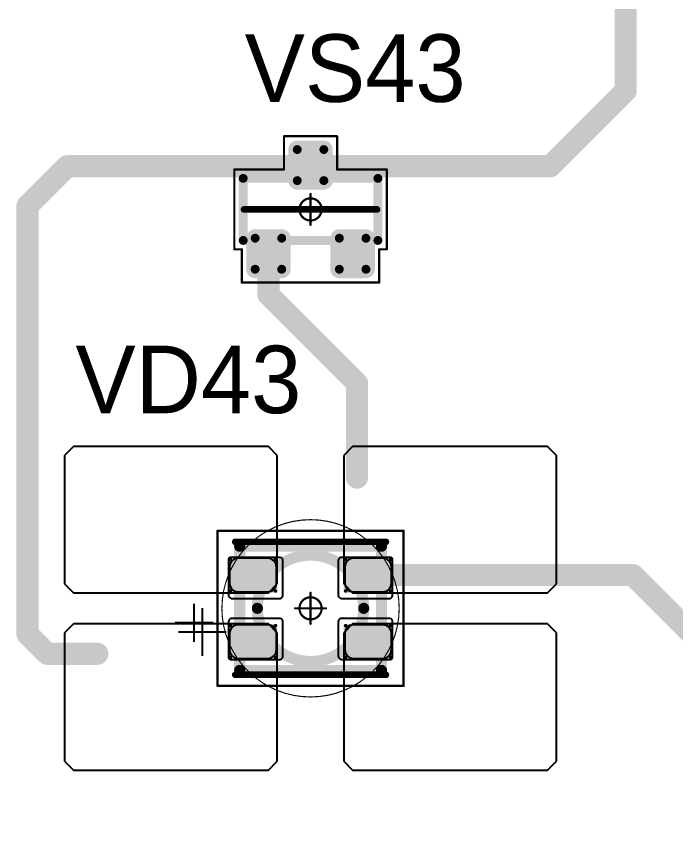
# Model space of a CAD drawing. Header units: millimetres. Extents: x 0 to 400, y 0 to 511.
# Drawn here: x 73.36 to 88.24, y 276.35 to 294.85 of the extents above; entities that cross this region are included whole.
import ezdxf

# ---------------------------------------------------------------- set-up
doc = ezdxf.new("R2010")
doc.units = ezdxf.units.MM
for name, color, linetype in [('Mechanical13', 56, 'Continuous'), ('Mechanical15', 56, 'Continuous'), ('Mechanical2', 216, 'Continuous'), ('TopLayer', 1, 'Continuous'), ('TopOverlay', 2, 'Continuous'), ('TopPaste', 8, 'Continuous'), ('TopSolder', 216, 'Continuous')]:
    doc.layers.add(name, color=color, linetype=linetype)

# ---------------------------------------------------------------- blocks, each defined once
blk = doc.blocks.new('SOT23_554')
at = {"layer": 'Mechanical13', "const_width": 0.2}
for points in [[(-0.7, 1.52), (0.7, 1.52)], [(-0.7, 1.52), (-0.7, -1.52)], [(0.7, 1.52), (0.7, -1.52)], [(-0.7, -1.52), (0.7, -1.52)]]:
    blk.add_lwpolyline(points, dxfattribs=at)
at = {"layer": 'Mechanical13', "const_width": 0.1}
for points in [[(-0.75, 1.52, 1), (-0.65, 1.52, 1)], [(-0.75, 1.52, 1), (-0.65, 1.52, 1)], [(0.65, 1.52, 1), (0.75, 1.52, 1)], [(0.65, 1.52, 1), (0.75, 1.52, 1)], [(-0.75, -1.52, 1), (-0.65, -1.52, 1)], [(-0.75, -1.52, 1), (-0.65, -1.52, 1)], [(0.65, -1.52, 1), (0.75, -1.52, 1)], [(0.65, -1.52, 1), (0.75, -1.52, 1)]]:
    blk.add_lwpolyline(points, format="xyb", close=True, dxfattribs=at)
at = {"layer": 'Mechanical15', "const_width": 0.05}
for points in [[(-0.9, 1.72), (-0.9, 1.55)], [(-0.9, 1.72), (0.9, 1.72)], [(0.9, 1.72), (0.9, 0.6)], [(-1.65, 1.55), (-1.65, -1.55)], [(-1.65, 1.55), (-0.9, 1.55)], [(0.9, 0.6), (1.65, 0.6)], [(1.65, 0.6), (1.65, -0.6)], [(0, 0.35), (0, -0.35)], [(-0.35, 0), (0.35, 0)], [(0.9, -0.6), (1.65, -0.6)], [(0.9, -0.6), (0.9, -1.72)], [(-1.65, -1.55), (-0.9, -1.55)], [(-0.9, -1.55), (-0.9, -1.72)], [(-0.9, -1.72), (0.9, -1.72)]]:
    blk.add_lwpolyline(points, dxfattribs=at)
at = {"layer": 'Mechanical15'}
for points, const_width in [([(-0.913, 1.72, 1), (-0.888, 1.72, 1)], 0.025), ([(-0.913, 1.72, 1), (-0.888, 1.72, 1)], 0.025), ([(0.888, 1.72, 1), (0.913, 1.72, 1)], 0.025), ([(0.888, 1.72, 1), (0.913, 1.72, 1)], 0.025), ([(-1.662, 1.55, 1), (-1.637, 1.55, 1)], 0.025), ([(-1.662, 1.55, 1), (-1.637, 1.55, 1)], 0.025), ([(-0.913, 1.55, 1), (-0.888, 1.55, 1)], 0.025), ([(-0.913, 1.55, 1), (-0.888, 1.55, 1)], 0.025), ([(0.888, 0.6, 1), (0.913, 0.6, 1)], 0.025), ([(0.888, 0.6, 1), (0.913, 0.6, 1)], 0.025), ([(1.637, 0.6, 1), (1.662, 0.6, 1)], 0.025), ([(1.637, 0.6, 1), (1.662, 0.6, 1)], 0.025), ([(-0.012, 0.35, 1), (0.012, 0.35, 1)], 0.025), ([(0.25, 0, 1), (-0.25, 0, 1)], 0.05), ([(-0.362, 0, 1), (-0.337, 0, 1)], 0.025), ([(-0.262, 0, 1), (-0.238, 0, 1)], 0.025), ([(0.238, 0, 1), (0.262, 0, 1)], 0.025), ([(0.337, 0, 1), (0.362, 0, 1)], 0.025), ([(-0.012, -0.35, 1), (0.012, -0.35, 1)], 0.025), ([(0.888, -0.6, 1), (0.913, -0.6, 1)], 0.025), ([(0.888, -0.6, 1), (0.913, -0.6, 1)], 0.025), ([(1.637, -0.6, 1), (1.662, -0.6, 1)], 0.025), ([(1.637, -0.6, 1), (1.662, -0.6, 1)], 0.025), ([(-1.662, -1.55, 1), (-1.637, -1.55, 1)], 0.025), ([(-1.662, -1.55, 1), (-1.637, -1.55, 1)], 0.025), ([(-0.913, -1.55, 1), (-0.888, -1.55, 1)], 0.025), ([(-0.913, -1.55, 1), (-0.888, -1.55, 1)], 0.025), ([(-0.913, -1.72, 1), (-0.888, -1.72, 1)], 0.025), ([(-0.913, -1.72, 1), (-0.888, -1.72, 1)], 0.025), ([(0.888, -1.72, 1), (0.913, -1.72, 1)], 0.025), ([(0.888, -1.72, 1), (0.913, -1.72, 1)], 0.025)]:
    blk.add_lwpolyline(points, format="xyb", close=True, dxfattribs=dict(at, const_width=const_width))
at = {"layer": 'TopLayer', "const_width": 0.1}
for points in [[(-1.4, 1.25, 1), (-1.3, 1.25, 1)], [(-0.7, 1.25, 1), (-0.6, 1.25, 1)], [(-1.4, 0.65, 1), (-1.3, 0.65, 1)], [(-0.7, 0.65, 1), (-0.6, 0.65, 1)], [(0.6, 0.3, 1), (0.7, 0.3, 1)], [(1.3, 0.3, 1), (1.4, 0.3, 1)], [(0.6, -0.3, 1), (0.7, -0.3, 1)], [(1.3, -0.3, 1), (1.4, -0.3, 1)], [(-1.4, -0.65, 1), (-1.3, -0.65, 1)], [(-0.7, -0.65, 1), (-0.6, -0.65, 1)], [(-1.4, -1.25, 1), (-1.3, -1.25, 1)], [(-0.7, -1.25, 1), (-0.6, -1.25, 1)]]:
    blk.add_lwpolyline(points, format="xyb", close=True, dxfattribs=at)
at = {"layer": 'TopLayer'}
for points in [[(-1.35, 1.35), (-1.35, 0.55), (-0.65, 1.35), (-0.65, 0.55)], [(-1.45, 1.25), (-1.45, 0.65), (-0.55, 1.25), (-0.55, 0.65)], [(0.65, 0.4), (0.65, -0.4), (1.35, 0.4), (1.35, -0.4)], [(0.55, 0.3), (0.55, -0.3), (1.45, 0.3), (1.45, -0.3)], [(-1.35, -0.55), (-1.35, -1.35), (-0.65, -0.55), (-0.65, -1.35)], [(-1.45, -0.65), (-1.45, -1.25), (-0.55, -0.65), (-0.55, -1.25)]]:
    blk.add_solid(points, dxfattribs=at)
at = {"layer": 'TopOverlay', "const_width": 0.15}
blk.add_lwpolyline([(0, 1.5), (0, -1.5)], dxfattribs=at)
at = {"layer": 'TopOverlay', "const_width": 0.075}
for points in [[(-0.038, 1.5, 1), (0.038, 1.5, 1)], [(-0.038, -1.5, 1), (0.038, -1.5, 1)]]:
    blk.add_lwpolyline(points, format="xyb", close=True, dxfattribs=at)
at = {"layer": 'TopPaste', "const_width": 0.075}
for points in [[(-1.387, 1.25, 1), (-1.313, 1.25, 1)], [(-0.687, 1.25, 1), (-0.613, 1.25, 1)], [(-1.387, 0.65, 1), (-1.313, 0.65, 1)], [(-0.687, 0.65, 1), (-0.613, 0.65, 1)], [(0.613, 0.3, 1), (0.687, 0.3, 1)], [(1.313, 0.3, 1), (1.387, 0.3, 1)], [(0.613, -0.3, 1), (0.687, -0.3, 1)], [(1.313, -0.3, 1), (1.387, -0.3, 1)], [(-1.387, -0.65, 1), (-1.313, -0.65, 1)], [(-0.687, -0.65, 1), (-0.613, -0.65, 1)], [(-1.387, -1.25, 1), (-1.313, -1.25, 1)], [(-0.687, -1.25, 1), (-0.613, -1.25, 1)]]:
    blk.add_lwpolyline(points, format="xyb", close=True, dxfattribs=at)
at = {"layer": 'TopPaste'}
for points in [[(-1.35, 1.325), (-1.35, 0.575), (-0.65, 1.325), (-0.65, 0.575)], [(-1.425, 1.25), (-1.425, 0.65), (-0.575, 1.25), (-0.575, 0.65)], [(0.65, 0.375), (0.65, -0.375), (1.35, 0.375), (1.35, -0.375)], [(0.575, 0.3), (0.575, -0.3), (1.425, 0.3), (1.425, -0.3)], [(-1.425, -0.65), (-1.425, -1.25), (-0.575, -0.65), (-0.575, -1.25)], [(-1.35, -0.575), (-1.35, -1.325), (-0.65, -0.575), (-0.65, -1.325)]]:
    blk.add_solid(points, dxfattribs=at)
at = {"layer": 'TopSolder', "const_width": 0.202}
for points in [[(-1.451, 1.25, 1), (-1.249, 1.25, 1)], [(-0.751, 1.25, 1), (-0.549, 1.25, 1)], [(-1.451, 0.65, 1), (-1.249, 0.65, 1)], [(-0.751, 0.65, 1), (-0.549, 0.65, 1)], [(0.549, 0.3, 1), (0.751, 0.3, 1)], [(1.249, 0.3, 1), (1.451, 0.3, 1)], [(0.549, -0.3, 1), (0.751, -0.3, 1)], [(1.249, -0.3, 1), (1.451, -0.3, 1)], [(-1.451, -0.65, 1), (-1.249, -0.65, 1)], [(-0.751, -0.65, 1), (-0.549, -0.65, 1)], [(-1.451, -1.25, 1), (-1.249, -1.25, 1)], [(-0.751, -1.25, 1), (-0.549, -1.25, 1)]]:
    blk.add_lwpolyline(points, format="xyb", close=True, dxfattribs=at)
at = {"layer": 'TopSolder'}
for points in [[(-1.35, 1.452), (-1.35, 0.448), (-0.65, 1.452), (-0.65, 0.448)], [(-1.552, 1.25), (-1.552, 0.65), (-0.448, 1.25), (-0.448, 0.65)], [(0.65, 0.502), (0.65, -0.502), (1.35, 0.502), (1.35, -0.502)], [(0.448, 0.3), (0.448, -0.3), (1.552, 0.3), (1.552, -0.3)], [(-1.35, -0.448), (-1.35, -1.452), (-0.65, -0.448), (-0.65, -1.452)], [(-1.552, -0.65), (-1.552, -1.25), (-0.448, -0.65), (-0.448, -1.25)]]:
    blk.add_solid(points, dxfattribs=at)
blk = doc.blocks.new('E65F_758')
at = {"layer": 'Mechanical13'}
for p, q in [((2.441, 1.071), (2.441, 0)), ((1.905, 0.536), (2.976, 0.536))]:
    blk.add_line(p, q, dxfattribs=at)
at = {"layer": 'Mechanical13', "const_width": 0.25}
for points in [[(-1.6, 1.4), (-1.6, -1.4)], [(1.6, 1.4), (-1.6, 1.4)], [(1.6, 1.4), (1.6, -1.4)], [(1.6, -1.4), (-1.6, -1.4)]]:
    blk.add_lwpolyline(points, dxfattribs=at)
at = {"layer": 'Mechanical13'}
for points, const_width in [([(-1.663, 1.4, 1), (-1.538, 1.4, 1)], 0.125), ([(-1.663, 1.4, 1), (-1.538, 1.4, 1)], 0.125), ([(1.537, 1.4, 1), (1.662, 1.4, 1)], 0.125), ([(1.537, 1.4, 1), (1.662, 1.4, 1)], 0.125), ([(1.2, 0, 1), (-1.2, 0, 1)], 0.25), ([(-1.263, 0, 1), (-1.138, 0, 1)], 0.125), ([(1.137, 0, 1), (1.262, 0, 1)], 0.125), ([(-1.663, -1.4, 1), (-1.538, -1.4, 1)], 0.125), ([(-1.663, -1.4, 1), (-1.538, -1.4, 1)], 0.125), ([(1.537, -1.4, 1), (1.662, -1.4, 1)], 0.125), ([(1.537, -1.4, 1), (1.662, -1.4, 1)], 0.125)]:
    blk.add_lwpolyline(points, format="xyb", close=True, dxfattribs=dict(at, const_width=const_width))
at = {"layer": 'Mechanical15', "const_width": 0.05}
for points in [[(2.1, 1.75), (-2.1, 1.75)], [(-2.1, 1.75), (-2.1, -1.75)], [(2.1, 1.75), (2.1, -1.75)], [(0, 0.35), (0, -0.35)], [(0, 0.35), (0, -0.35)], [(0.35, 0), (-0.35, 0)], [(0.35, 0), (-0.35, 0)], [(2.1, -1.75), (-2.1, -1.75)]]:
    blk.add_lwpolyline(points, dxfattribs=at)
at = {"layer": 'Mechanical15'}
for points, const_width in [([(-2.113, 1.75, 1), (-2.088, 1.75, 1)], 0.025), ([(-2.113, 1.75, 1), (-2.088, 1.75, 1)], 0.025), ([(2.087, 1.75, 1), (2.112, 1.75, 1)], 0.025), ([(2.087, 1.75, 1), (2.112, 1.75, 1)], 0.025), ([(-0.013, 0.35, 1), (0.012, 0.35, 1)], 0.025), ([(-0.013, 0.35, 1), (0.012, 0.35, 1)], 0.025), ([(0.25, 0, 1), (-0.25, 0, 1)], 0.05), ([(0.25, 0, 1), (-0.25, 0, 1)], 0.05), ([(-0.363, 0, 1), (-0.338, 0, 1)], 0.025), ([(-0.363, 0, 1), (-0.338, 0, 1)], 0.025), ([(-0.263, 0, 1), (-0.238, 0, 1)], 0.025), ([(-0.263, 0, 1), (-0.238, 0, 1)], 0.025), ([(0.237, 0, 1), (0.262, 0, 1)], 0.025), ([(0.237, 0, 1), (0.262, 0, 1)], 0.025), ([(0.337, 0, 1), (0.362, 0, 1)], 0.025), ([(0.337, 0, 1), (0.362, 0, 1)], 0.025), ([(-0.013, -0.35, 1), (0.012, -0.35, 1)], 0.025), ([(-0.013, -0.35, 1), (0.012, -0.35, 1)], 0.025), ([(-2.113, -1.75, 1), (-2.088, -1.75, 1)], 0.025), ([(-2.113, -1.75, 1), (-2.088, -1.75, 1)], 0.025), ([(2.087, -1.75, 1), (2.112, -1.75, 1)], 0.025), ([(2.087, -1.75, 1), (2.112, -1.75, 1)], 0.025)]:
    blk.add_lwpolyline(points, format="xyb", close=True, dxfattribs=dict(at, const_width=const_width))
at = {"layer": 'TopLayer'}
for p, q in [((-5.35, 3.65), (-5.55, 3.45)), ((-0.95, 3.65), (-5.35, 3.65)), ((-5.35, 3.65), (-5.35, 3.65)), ((-0.75, 3.45), (-0.95, 3.65)), ((0.95, 3.65), (0.75, 3.45)), ((5.35, 3.65), (0.95, 3.65)), ((0.95, 3.65), (0.95, 3.65)), ((5.55, 3.45), (5.35, 3.65)), ((-5.55, 3.45), (-5.55, 3.45)), ((-5.55, 3.45), (-5.55, 0.55)), ((-0.75, 0.55), (-0.75, 3.45)), ((0.75, 3.45), (0.75, 3.45)), ((0.75, 3.45), (0.75, 0.55)), ((5.55, 0.55), (5.55, 3.45)), ((-5.55, 0.55), (-5.35, 0.35)), ((-0.95, 0.35), (-0.75, 0.55)), ((0.75, 0.55), (0.95, 0.35)), ((5.35, 0.35), (5.55, 0.55)), ((-5.35, 0.35), (-0.95, 0.35)), ((0.95, 0.35), (5.35, 0.35)), ((-5.35, -0.35), (-5.55, -0.55)), ((-0.95, -0.35), (-5.35, -0.35)), ((-5.35, -0.35), (-5.35, -0.35)), ((-0.75, -0.55), (-0.95, -0.35)), ((0.95, -0.35), (0.75, -0.55)), ((5.35, -0.35), (0.95, -0.35)), ((0.95, -0.35), (0.95, -0.35)), ((5.55, -0.55), (5.35, -0.35)), ((-5.55, -0.55), (-5.55, -0.55)), ((-5.55, -0.55), (-5.55, -3.45)), ((-0.75, -3.45), (-0.75, -0.55)), ((0.75, -0.55), (0.75, -0.55)), ((0.75, -0.55), (0.75, -3.45)), ((5.55, -3.45), (5.55, -0.55)), ((-5.55, -3.45), (-5.35, -3.65)), ((-0.95, -3.65), (-0.75, -3.45)), ((0.75, -3.45), (0.95, -3.65)), ((5.35, -3.65), (5.55, -3.45)), ((-5.35, -3.65), (-0.95, -3.65)), ((0.95, -3.65), (5.35, -3.65))]:
    blk.add_line(p, q, dxfattribs=at)
at = {"layer": 'TopLayer', "const_width": 0.04}
for points in [[(-1.83, 1.11, 1), (-1.79, 1.11, 1)], [(-0.81, 1.11, 1), (-0.77, 1.11, 1)], [(0.77, 1.11, 1), (0.81, 1.11, 1)], [(1.79, 1.11, 1), (1.83, 1.11, 1)], [(-1.83, 0.39, 1), (-1.79, 0.39, 1)], [(-0.81, 0.39, 1), (-0.77, 0.39, 1)], [(0.77, 0.39, 1), (0.81, 0.39, 1)], [(1.79, 0.39, 1), (1.83, 0.39, 1)], [(-1.83, -0.39, 1), (-1.79, -0.39, 1)], [(-0.81, -0.39, 1), (-0.77, -0.39, 1)], [(0.77, -0.39, 1), (0.81, -0.39, 1)], [(1.79, -0.39, 1), (1.83, -0.39, 1)], [(-1.83, -1.11, 1), (-1.79, -1.11, 1)], [(-0.81, -1.11, 1), (-0.77, -1.11, 1)], [(0.77, -1.11, 1), (0.81, -1.11, 1)], [(1.79, -1.11, 1), (1.83, -1.11, 1)]]:
    blk.add_lwpolyline(points, format="xyb", close=True, dxfattribs=at)
at = {"layer": 'TopLayer'}
for points in [[(-1.81, 1.15), (-1.81, 0.35), (-0.79, 1.15), (-0.79, 0.35)], [(0.79, 1.15), (0.79, 0.35), (1.81, 1.15), (1.81, 0.35)], [(-1.85, 1.11), (-1.85, 0.39), (-0.75, 1.11), (-0.75, 0.39)], [(0.75, 1.11), (0.75, 0.39), (1.85, 1.11), (1.85, 0.39)], [(-1.81, -0.35), (-1.81, -1.15), (-0.79, -0.35), (-0.79, -1.15)], [(0.79, -0.35), (0.79, -1.15), (1.81, -0.35), (1.81, -1.15)], [(-1.85, -0.39), (-1.85, -1.11), (-0.75, -0.39), (-0.75, -1.11)], [(0.75, -0.39), (0.75, -1.11), (1.85, -0.39), (1.85, -1.11)]]:
    blk.add_solid(points, dxfattribs=at)
at = {"layer": 'TopOverlay'}
for p, q in [((2.628, 0.757), (2.628, -0.1)), ((2.2, 0.328), (3.057, 0.328))]:
    blk.add_line(p, q, dxfattribs=at)
at = {"layer": 'TopOverlay', "const_width": 0.15}
for points in [[(1.7, 1.5), (-1.7, 1.5)], [(1.7, -1.5), (-1.7, -1.5)]]:
    blk.add_lwpolyline(points, dxfattribs=at)
at = {"layer": 'TopOverlay', "const_width": 0.075}
for points in [[(-1.738, 1.5, 1), (-1.663, 1.5, 1)], [(1.662, 1.5, 1), (1.737, 1.5, 1)], [(-1.738, -1.5, 1), (-1.663, -1.5, 1)], [(1.662, -1.5, 1), (1.737, -1.5, 1)]]:
    blk.add_lwpolyline(points, format="xyb", close=True, dxfattribs=at)
at = {"layer": 'TopPaste'}
for p, q in [((-1.711, 1.114), (-1.773, 1.073)), ((-1.638, 1.129), (-1.711, 1.114)), ((-0.963, 1.129), (-1.638, 1.129)), ((-0.889, 1.114), (-0.963, 1.129)), ((-0.827, 1.073), (-0.889, 1.114)), ((0.889, 1.114), (0.827, 1.073)), ((0.962, 1.129), (0.889, 1.114)), ((1.637, 1.129), (0.962, 1.129)), ((1.711, 1.114), (1.637, 1.129)), ((1.773, 1.073), (1.711, 1.114)), ((-1.814, 1.011), (-1.829, 0.938)), ((-1.829, 0.938), (-1.829, 0.563)), ((-1.773, 1.073), (-1.814, 1.011)), ((-0.786, 1.011), (-0.827, 1.073)), ((-0.771, 0.938), (-0.786, 1.011)), ((-0.771, 0.563), (-0.771, 0.938)), ((0.786, 1.011), (0.771, 0.938)), ((0.771, 0.938), (0.771, 0.563)), ((0.827, 1.073), (0.786, 1.011)), ((1.814, 1.011), (1.773, 1.073)), ((1.829, 0.938), (1.814, 1.011)), ((1.829, 0.563), (1.829, 0.938)), ((-1.829, 0.563), (-1.814, 0.489)), ((-0.786, 0.489), (-0.771, 0.563)), ((0.771, 0.563), (0.786, 0.489)), ((1.814, 0.489), (1.829, 0.563)), ((-1.814, 0.489), (-1.773, 0.427)), ((-1.773, 0.427), (-1.711, 0.386)), ((-1.711, 0.386), (-1.638, 0.371)), ((-1.638, 0.371), (-0.963, 0.371)), ((-0.963, 0.371), (-0.889, 0.386)), ((-0.889, 0.386), (-0.827, 0.427)), ((-0.827, 0.427), (-0.786, 0.489)), ((0.786, 0.489), (0.827, 0.427)), ((0.827, 0.427), (0.889, 0.386)), ((0.889, 0.386), (0.962, 0.371)), ((0.962, 0.371), (1.637, 0.371)), ((1.637, 0.371), (1.711, 0.386)), ((1.711, 0.386), (1.773, 0.427)), ((1.773, 0.427), (1.814, 0.489)), ((-1.814, -0.489), (-1.829, -0.563)), ((-1.773, -0.427), (-1.814, -0.489)), ((-1.711, -0.386), (-1.773, -0.427)), ((-1.638, -0.371), (-1.711, -0.386)), ((-0.963, -0.371), (-1.638, -0.371)), ((-0.889, -0.386), (-0.963, -0.371)), ((-0.827, -0.427), (-0.889, -0.386)), ((-0.786, -0.489), (-0.827, -0.427)), ((-0.771, -0.563), (-0.786, -0.489)), ((0.786, -0.489), (0.771, -0.563)), ((0.827, -0.427), (0.786, -0.489)), ((0.889, -0.386), (0.827, -0.427)), ((0.962, -0.371), (0.889, -0.386)), ((1.637, -0.371), (0.962, -0.371)), ((1.711, -0.386), (1.637, -0.371)), ((1.773, -0.427), (1.711, -0.386)), ((1.814, -0.489), (1.773, -0.427)), ((1.829, -0.563), (1.814, -0.489)), ((-1.829, -0.563), (-1.829, -0.938)), ((-0.771, -0.938), (-0.771, -0.563)), ((0.771, -0.563), (0.771, -0.938)), ((1.829, -0.938), (1.829, -0.563)), ((-1.829, -0.938), (-1.814, -1.011)), ((-1.814, -1.011), (-1.773, -1.073)), ((-1.773, -1.073), (-1.711, -1.114)), ((-0.889, -1.114), (-0.827, -1.073)), ((-0.827, -1.073), (-0.786, -1.011)), ((-0.786, -1.011), (-0.771, -0.938)), ((0.771, -0.938), (0.786, -1.011)), ((0.786, -1.011), (0.827, -1.073)), ((0.827, -1.073), (0.889, -1.114)), ((1.711, -1.114), (1.773, -1.073)), ((1.773, -1.073), (1.814, -1.011)), ((1.814, -1.011), (1.829, -0.938)), ((-1.711, -1.114), (-1.638, -1.129)), ((-1.638, -1.129), (-0.963, -1.129)), ((-0.963, -1.129), (-0.889, -1.114)), ((0.889, -1.114), (0.962, -1.129)), ((0.962, -1.129), (1.637, -1.129)), ((1.637, -1.129), (1.711, -1.114))]:
    blk.add_line(p, q, dxfattribs=at)
at = {"layer": 'TopSolder'}
for p, q in [((-1.842, 1.129), (-1.85, 1.111)), ((-1.85, 1.111), (-1.85, 1.101)), ((-1.828, 1.143), (-1.842, 1.129)), ((-1.81, 1.151), (-1.828, 1.143)), ((-1.8, 1.151), (-1.81, 1.151)), ((-0.7, 1.151), (-1.8, 1.151)), ((-0.685, 1.151), (-0.7, 1.151)), ((-0.7, 1.151), (-0.7, 1.151)), ((-0.658, 1.139), (-0.685, 1.151)), ((-0.636, 1.118), (-0.658, 1.139)), ((-0.625, 1.09), (-0.636, 1.118)), ((0.636, 1.118), (0.625, 1.09)), ((0.657, 1.139), (0.636, 1.118)), ((0.685, 1.151), (0.657, 1.139)), ((0.7, 1.151), (0.685, 1.151)), ((1.8, 1.151), (0.7, 1.151)), ((1.81, 1.151), (1.8, 1.151)), ((1.8, 1.151), (1.8, 1.151)), ((1.828, 1.143), (1.81, 1.151)), ((1.842, 1.129), (1.828, 1.143)), ((1.85, 1.111), (1.842, 1.129)), ((1.85, 1.101), (1.85, 1.111)), ((-1.85, 1.101), (-1.85, 1.101)), ((-1.85, 1.101), (-1.85, 0.301)), ((-0.625, 1.076), (-0.625, 1.09)), ((-0.625, 0.301), (-0.625, 1.076)), ((0.625, 1.09), (0.625, 1.076)), ((0.625, 1.076), (0.625, 1.076)), ((0.625, 1.076), (0.625, 0.301)), ((1.85, 0.301), (1.85, 1.101)), ((-1.85, 0.301), (-1.85, 0.286)), ((-1.85, 0.286), (-1.839, 0.258)), ((-1.839, 0.258), (-1.818, 0.237)), ((-1.818, 0.237), (-1.79, 0.226)), ((-1.79, 0.226), (-1.775, 0.226)), ((-1.775, 0.226), (-1.775, 0.226)), ((-1.775, 0.226), (-0.7, 0.226)), ((-0.7, 0.226), (-0.685, 0.226)), ((-0.685, 0.226), (-0.658, 0.237)), ((-0.658, 0.237), (-0.636, 0.258)), ((-0.636, 0.258), (-0.625, 0.286)), ((-0.625, 0.286), (-0.625, 0.301)), ((-0.625, 0.301), (-0.625, 0.301)), ((0.625, 0.301), (0.625, 0.286)), ((0.625, 0.286), (0.636, 0.258)), ((0.636, 0.258), (0.657, 0.237)), ((0.657, 0.237), (0.685, 0.226)), ((0.685, 0.226), (0.7, 0.226)), ((0.7, 0.226), (0.7, 0.226)), ((0.7, 0.226), (1.775, 0.226)), ((1.775, 0.226), (1.79, 0.226)), ((1.79, 0.226), (1.817, 0.237)), ((1.817, 0.237), (1.839, 0.258)), ((1.839, 0.258), (1.85, 0.286)), ((1.85, 0.286), (1.85, 0.301)), ((1.85, 0.301), (1.85, 0.301)), ((-1.839, -0.257), (-1.85, -0.285)), ((-1.85, -0.285), (-1.85, -0.299)), ((-1.85, -0.299), (-1.85, -0.299)), ((-1.85, -0.299), (-1.85, -1.099)), ((-1.818, -0.236), (-1.839, -0.257)), ((-1.79, -0.224), (-1.818, -0.236)), ((-1.775, -0.224), (-1.79, -0.224)), ((-0.7, -0.224), (-1.775, -0.224)), ((-0.685, -0.224), (-0.7, -0.224)), ((-0.7, -0.224), (-0.7, -0.224)), ((-0.658, -0.236), (-0.685, -0.224)), ((-0.636, -0.257), (-0.658, -0.236)), ((-0.625, -0.285), (-0.636, -0.257)), ((-0.625, -0.299), (-0.625, -0.285)), ((-0.625, -1.074), (-0.625, -0.299)), ((0.636, -0.257), (0.625, -0.285)), ((0.625, -0.285), (0.625, -0.299)), ((0.625, -0.299), (0.625, -0.299)), ((0.625, -0.299), (0.625, -1.074)), ((0.657, -0.236), (0.636, -0.257)), ((0.685, -0.224), (0.657, -0.236)), ((0.7, -0.224), (0.685, -0.224)), ((1.775, -0.224), (0.7, -0.224)), ((1.79, -0.224), (1.775, -0.224)), ((1.775, -0.224), (1.775, -0.224)), ((1.817, -0.236), (1.79, -0.224)), ((1.839, -0.257), (1.817, -0.236)), ((1.85, -0.285), (1.839, -0.257)), ((1.85, -0.299), (1.85, -0.285)), ((1.85, -1.099), (1.85, -0.299)), ((-1.85, -1.099), (-1.85, -1.109)), ((-1.85, -1.109), (-1.842, -1.128)), ((-0.636, -1.117), (-0.625, -1.089)), ((-0.625, -1.089), (-0.625, -1.074)), ((-0.625, -1.074), (-0.625, -1.074)), ((0.625, -1.074), (0.625, -1.089)), ((0.625, -1.089), (0.636, -1.117)), ((1.842, -1.128), (1.85, -1.109)), ((1.85, -1.109), (1.85, -1.099)), ((1.85, -1.099), (1.85, -1.099)), ((-1.842, -1.128), (-1.828, -1.142)), ((-1.828, -1.142), (-1.81, -1.149)), ((-1.81, -1.149), (-1.8, -1.149)), ((-1.8, -1.149), (-0.7, -1.149)), ((-1.8, -1.149), (-1.8, -1.149)), ((-0.7, -1.149), (-0.685, -1.149)), ((-0.685, -1.149), (-0.658, -1.138)), ((-0.658, -1.138), (-0.636, -1.117)), ((0.636, -1.117), (0.657, -1.138)), ((0.657, -1.138), (0.685, -1.149)), ((0.685, -1.149), (0.7, -1.149)), ((0.7, -1.149), (1.8, -1.149)), ((0.7, -1.149), (0.7, -1.149)), ((1.8, -1.149), (1.81, -1.149)), ((1.81, -1.149), (1.828, -1.142)), ((1.828, -1.142), (1.842, -1.128))]:
    blk.add_line(p, q, dxfattribs=at)

msp = doc.modelspace()

# ---------------------------------------------------------------- linework, layer by layer
at = {"layer": 'Mechanical2'}
for points, const_width in [([(82, 281.5, 1), (78, 281.5, 1)], 0.0254), ([(80, 283.5, 1), (80, 283.5, 1)], 0.0005), ([(77.994, 281.5, 1), (78.006, 281.5, 1)], 0.0127), ([(78, 281.5, 1), (78, 281.5, 1)], 0.0005), ([(81.994, 281.5, 1), (82.006, 281.5, 1)], 0.0127), ([(82, 281.5, 1), (82, 281.5, 1)], 0.0005), ([(80, 279.5, 1), (80, 279.5, 1)], 0.0005)]:
    msp.add_lwpolyline(points, format="xyb", close=True, dxfattribs=dict(at, const_width=const_width))
at = {"layer": 'Mechanical2', "const_width": 0.001}
for points in [[(80, 279.5), (80, 283.5)], [(78, 281.5), (82, 281.5)]]:
    msp.add_lwpolyline(points, dxfattribs=at)
at = {"layer": 'TopLayer', "const_width": 0.5}
for points in [[(87.113, 293.175), (87.113, 301.5)], [(85.413, 291.475), (87.113, 293.175)], [(73.612, 290.575), (74.512, 291.475)], [(74.512, 291.475), (79.912, 291.475)], [(79.912, 291.475), (85.413, 291.475)], [(73.612, 282.25), (73.612, 290.575)], [(79.05, 288.575), (79.05, 289.5)], [(79.05, 288.575), (81.05, 286.575)], [(81.05, 284.45), (81.05, 286.575)], [(73.612, 280.925), (73.612, 282.25)], [(81.3, 282.25), (87.275, 282.25)], [(87.275, 282.25), (92.925, 276.6)], [(73.612, 280.925), (74.062, 280.475)], [(74.062, 280.475), (75.187, 280.475)]]:
    msp.add_lwpolyline(points, dxfattribs=at)
at = {"layer": 'TopLayer', "const_width": 0.25}
for points in [[(86.988, 293.175, 1), (87.238, 293.175, 1)], [(86.988, 293.175, 1), (87.238, 293.175, 1)], [(74.387, 291.475, 1), (74.637, 291.475, 1)], [(74.387, 291.475, 1), (74.637, 291.475, 1)], [(79.787, 291.475, 1), (80.037, 291.475, 1)], [(79.787, 291.475, 1), (80.037, 291.475, 1)], [(85.288, 291.475, 1), (85.538, 291.475, 1)], [(85.288, 291.475, 1), (85.538, 291.475, 1)], [(73.487, 290.575, 1), (73.737, 290.575, 1)], [(73.487, 290.575, 1), (73.737, 290.575, 1)], [(78.925, 289.5, 1), (79.175, 289.5, 1)], [(78.925, 288.575, 1), (79.175, 288.575, 1)], [(78.925, 288.575, 1), (79.175, 288.575, 1)], [(80.925, 286.575, 1), (81.175, 286.575, 1)], [(80.925, 286.575, 1), (81.175, 286.575, 1)], [(80.925, 284.45, 1), (81.175, 284.45, 1)], [(73.487, 282.25, 1), (73.737, 282.25, 1)], [(73.487, 282.25, 1), (73.737, 282.25, 1)], [(81.175, 282.25, 1), (81.425, 282.25, 1)], [(87.15, 282.25, 1), (87.4, 282.25, 1)], [(87.15, 282.25, 1), (87.4, 282.25, 1)], [(73.487, 280.925, 1), (73.737, 280.925, 1)], [(73.487, 280.925, 1), (73.737, 280.925, 1)], [(73.937, 280.475, 1), (74.187, 280.475, 1)], [(73.937, 280.475, 1), (74.187, 280.475, 1)], [(75.062, 280.475, 1), (75.312, 280.475, 1)]]:
    msp.add_lwpolyline(points, format="xyb", close=True, dxfattribs=at)

# ---------------------------------------------------------------- block references
for name, p, rotation in [('SOT23_554', (80, 290.5), 90), ('E65F_758', (80, 281.5), 180)]:
    msp.add_blockref(name, p, dxfattribs=dict(rotation=rotation))

# ---------------------------------------------------------------- texts
at = {"layer": 'TopOverlay'}
for s, p in [('VS43', (78.514, 292.926)), ('VD43', (74.695, 285.902))]:
    msp.add_text(s, height=1.524, dxfattribs=at).set_placement(p)

doc.saveas('drawing.dxf')
